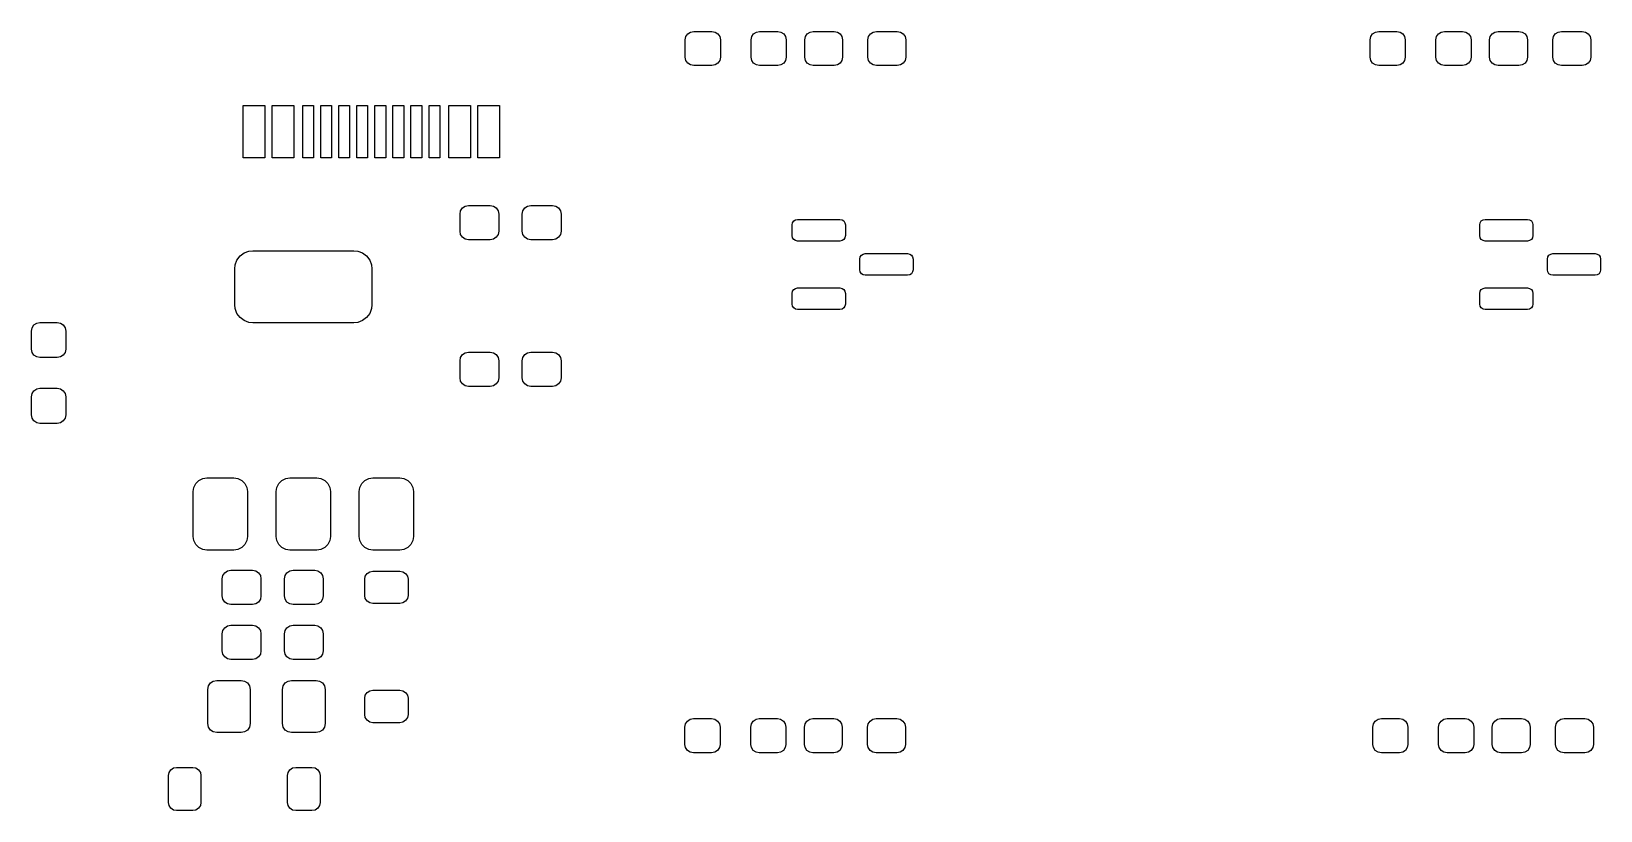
# Model space of a CAD drawing. Extents: x 120.4 to 207.5, y -137.4 to -48.3.
# Drawn here: x 120.94 to 164.41, y -69.89 to -48.29 of the extents above; entities that cross this region are included whole.
import ezdxf

# ---------------------------------------------------------------- set-up
doc = ezdxf.new("R2010")
doc.units = 0
doc.layers.add('BLACK', color=7, linetype='CONTINUOUS')

msp = doc.modelspace()

# ---------------------------------------------------------------- linework, layer by layer
at = {"layer": 'BLACK', "linetype": 'CONTINUOUS'}
for p, q in [((139.0525, -48.5305), (139.070579, -48.439613)), ((139.0525, -49.0055), (139.0525, -48.5305)), ((139.070579, -48.439613), (139.122062, -48.362562)), ((139.122062, -48.362562), (139.199113, -48.311079)), ((139.199113, -48.311079), (139.29, -48.293)), ((139.29, -48.293), (139.79, -48.293)), ((139.79, -48.293), (139.880887, -48.311079)), ((139.880887, -48.311079), (139.957938, -48.362562)), ((139.957938, -48.362562), (140.009421, -48.439613)), ((140.009421, -48.439613), (140.0275, -48.5305)), ((140.0275, -48.5305), (140.0275, -49.0055)), ((140.8775, -48.5305), (140.895579, -48.439613)), ((140.8775, -49.0055), (140.8775, -48.5305)), ((140.895579, -48.439613), (140.947062, -48.362562)), ((140.947062, -48.362562), (141.024113, -48.311079)), ((141.024113, -48.311079), (141.115, -48.293)), ((141.115, -48.293), (141.615, -48.293)), ((141.615, -48.293), (141.705887, -48.311079)), ((141.705887, -48.311079), (141.782938, -48.362562)), ((141.782938, -48.362562), (141.834421, -48.439613)), ((141.834421, -48.439613), (141.8525, -48.5305)), ((141.8525, -48.5305), (141.8525, -49.0055)), ((142.364, -48.5305), (142.382079, -48.439613)), ((142.364, -49.0055), (142.364, -48.5305)), ((142.382079, -48.439613), (142.433562, -48.362562)), ((142.433562, -48.362562), (142.510613, -48.311079)), ((142.510613, -48.311079), (142.6015, -48.293)), ((142.6015, -48.293), (143.1765, -48.293)), ((143.1765, -48.293), (143.267387, -48.311079)), ((143.267387, -48.311079), (143.344438, -48.362562)), ((143.344438, -48.362562), (143.395921, -48.439613)), ((143.395921, -48.439613), (143.414, -48.5305)), ((143.414, -48.5305), (143.414, -49.0055)), ((144.114, -48.5305), (144.132079, -48.439613)), ((144.114, -49.0055), (144.114, -48.5305)), ((144.132079, -48.439613), (144.183562, -48.362562)), ((144.183562, -48.362562), (144.260613, -48.311079)), ((144.260613, -48.311079), (144.3515, -48.293)), ((144.3515, -48.293), (144.9265, -48.293)), ((144.9265, -48.293), (145.017387, -48.311079)), ((145.017387, -48.311079), (145.094438, -48.362562)), ((145.094438, -48.362562), (145.145921, -48.439613)), ((145.145921, -48.439613), (145.164, -48.5305)), ((145.164, -48.5305), (145.164, -49.0055)), ((158.0285, -48.5305), (158.046579, -48.439613)), ((158.0285, -49.0055), (158.0285, -48.5305)), ((158.046579, -48.439613), (158.098062, -48.362562)), ((158.098062, -48.362562), (158.175113, -48.311079)), ((158.175113, -48.311079), (158.266, -48.293)), ((158.266, -48.293), (158.766, -48.293)), ((158.766, -48.293), (158.856887, -48.311079)), ((158.856887, -48.311079), (158.933938, -48.362562)), ((158.933938, -48.362562), (158.985421, -48.439613)), ((158.985421, -48.439613), (159.0035, -48.5305)), ((159.0035, -48.5305), (159.0035, -49.0055)), ((159.8535, -48.5305), (159.871579, -48.439613)), ((159.8535, -49.0055), (159.8535, -48.5305)), ((159.871579, -48.439613), (159.923062, -48.362562)), ((159.923062, -48.362562), (160.000113, -48.311079)), ((160.000113, -48.311079), (160.091, -48.293)), ((160.091, -48.293), (160.591, -48.293)), ((160.591, -48.293), (160.681887, -48.311079)), ((160.681887, -48.311079), (160.758938, -48.362562)), ((160.758938, -48.362562), (160.810421, -48.439613)), ((160.810421, -48.439613), (160.8285, -48.5305)), ((160.8285, -48.5305), (160.8285, -49.0055)), ((161.34, -48.5305), (161.358079, -48.439613)), ((161.34, -49.0055), (161.34, -48.5305)), ((161.358079, -48.439613), (161.409562, -48.362562)), ((161.409562, -48.362562), (161.486613, -48.311079)), ((161.486613, -48.311079), (161.5775, -48.293)), ((161.5775, -48.293), (162.1525, -48.293)), ((162.1525, -48.293), (162.243387, -48.311079)), ((162.243387, -48.311079), (162.320438, -48.362562)), ((162.320438, -48.362562), (162.371921, -48.439613)), ((162.371921, -48.439613), (162.39, -48.5305)), ((162.39, -48.5305), (162.39, -49.0055)), ((163.09, -48.5305), (163.108079, -48.439613)), ((163.09, -49.0055), (163.09, -48.5305)), ((163.108079, -48.439613), (163.159562, -48.362562)), ((163.159562, -48.362562), (163.236613, -48.311079)), ((163.236613, -48.311079), (163.3275, -48.293)), ((163.3275, -48.293), (163.9025, -48.293)), ((163.9025, -48.293), (163.993387, -48.311079)), ((163.993387, -48.311079), (164.070438, -48.362562)), ((164.070438, -48.362562), (164.121921, -48.439613)), ((164.121921, -48.439613), (164.14, -48.5305)), ((164.14, -48.5305), (164.14, -49.0055)), ((139.070579, -49.096387), (139.0525, -49.0055)), ((139.122062, -49.173438), (139.070579, -49.096387)), ((140.009421, -49.096387), (139.957938, -49.173438)), ((140.0275, -49.0055), (140.009421, -49.096387)), ((140.895579, -49.096387), (140.8775, -49.0055)), ((140.947062, -49.173438), (140.895579, -49.096387)), ((141.834421, -49.096387), (141.782938, -49.173438)), ((141.8525, -49.0055), (141.834421, -49.096387)), ((142.382079, -49.096387), (142.364, -49.0055)), ((142.433562, -49.173438), (142.382079, -49.096387)), ((143.395921, -49.096387), (143.344438, -49.173438)), ((143.414, -49.0055), (143.395921, -49.096387)), ((144.132079, -49.096387), (144.114, -49.0055)), ((144.183562, -49.173438), (144.132079, -49.096387)), ((145.145921, -49.096387), (145.094438, -49.173438)), ((145.164, -49.0055), (145.145921, -49.096387)), ((158.046579, -49.096387), (158.0285, -49.0055)), ((158.098062, -49.173438), (158.046579, -49.096387)), ((158.985421, -49.096387), (158.933938, -49.173438)), ((159.0035, -49.0055), (158.985421, -49.096387)), ((159.871579, -49.096387), (159.8535, -49.0055)), ((159.923062, -49.173438), (159.871579, -49.096387)), ((160.810421, -49.096387), (160.758938, -49.173438)), ((160.8285, -49.0055), (160.810421, -49.096387)), ((161.358079, -49.096387), (161.34, -49.0055)), ((161.409562, -49.173438), (161.358079, -49.096387)), ((162.371921, -49.096387), (162.320438, -49.173438)), ((162.39, -49.0055), (162.371921, -49.096387)), ((163.108079, -49.096387), (163.09, -49.0055)), ((163.159562, -49.173438), (163.108079, -49.096387)), ((164.121921, -49.096387), (164.070438, -49.173438)), ((164.14, -49.0055), (164.121921, -49.096387)), ((139.199113, -49.224921), (139.122062, -49.173438)), ((139.29, -49.243), (139.199113, -49.224921)), ((139.79, -49.243), (139.29, -49.243)), ((139.880887, -49.224921), (139.79, -49.243)), ((139.957938, -49.173438), (139.880887, -49.224921)), ((141.024113, -49.224921), (140.947062, -49.173438)), ((141.115, -49.243), (141.024113, -49.224921)), ((141.615, -49.243), (141.115, -49.243)), ((141.705887, -49.224921), (141.615, -49.243)), ((141.782938, -49.173438), (141.705887, -49.224921)), ((142.510613, -49.224921), (142.433562, -49.173438)), ((142.6015, -49.243), (142.510613, -49.224921)), ((143.1765, -49.243), (142.6015, -49.243)), ((143.267387, -49.224921), (143.1765, -49.243)), ((143.344438, -49.173438), (143.267387, -49.224921)), ((144.260613, -49.224921), (144.183562, -49.173438)), ((144.3515, -49.243), (144.260613, -49.224921)), ((144.9265, -49.243), (144.3515, -49.243)), ((145.017387, -49.224921), (144.9265, -49.243)), ((145.094438, -49.173438), (145.017387, -49.224921)), ((158.175113, -49.224921), (158.098062, -49.173438)), ((158.266, -49.243), (158.175113, -49.224921)), ((158.766, -49.243), (158.266, -49.243)), ((158.856887, -49.224921), (158.766, -49.243)), ((158.933938, -49.173438), (158.856887, -49.224921)), ((160.000113, -49.224921), (159.923062, -49.173438)), ((160.091, -49.243), (160.000113, -49.224921)), ((160.591, -49.243), (160.091, -49.243)), ((160.681887, -49.224921), (160.591, -49.243)), ((160.758938, -49.173438), (160.681887, -49.224921)), ((161.486613, -49.224921), (161.409562, -49.173438)), ((161.5775, -49.243), (161.486613, -49.224921)), ((162.1525, -49.243), (161.5775, -49.243)), ((162.243387, -49.224921), (162.1525, -49.243)), ((162.320438, -49.173438), (162.243387, -49.224921)), ((163.236613, -49.224921), (163.159562, -49.173438)), ((163.3275, -49.243), (163.236613, -49.224921)), ((163.9025, -49.243), (163.3275, -49.243)), ((163.993387, -49.224921), (163.9025, -49.243)), ((164.070438, -49.173438), (163.993387, -49.224921)), ((126.804, -51.794), (126.804, -50.344)), ((126.804, -50.344), (127.404, -50.344)), ((127.404, -50.344), (127.404, -51.794)), ((127.604, -51.794), (127.604, -50.344)), ((127.604, -50.344), (128.204, -50.344)), ((128.204, -50.344), (128.204, -51.794)), ((128.454, -51.794), (128.454, -50.344)), ((128.454, -50.344), (128.754, -50.344)), ((128.754, -50.344), (128.754, -51.794)), ((128.954, -51.794), (128.954, -50.344)), ((128.954, -50.344), (129.254, -50.344)), ((129.254, -50.344), (129.254, -51.794)), ((129.454, -51.794), (129.454, -50.344)), ((129.454, -50.344), (129.754, -50.344)), ((129.754, -50.344), (129.754, -51.794)), ((129.954, -51.794), (129.954, -50.344)), ((129.954, -50.344), (130.254, -50.344)), ((130.254, -50.344), (130.254, -51.794)), ((130.454, -51.794), (130.454, -50.344)), ((130.454, -50.344), (130.754, -50.344)), ((130.754, -50.344), (130.754, -51.794)), ((130.954, -51.794), (130.954, -50.344)), ((130.954, -50.344), (131.254, -50.344)), ((131.254, -50.344), (131.254, -51.794)), ((131.454, -51.794), (131.454, -50.344)), ((131.454, -50.344), (131.754, -50.344)), ((131.754, -50.344), (131.754, -51.794)), ((131.954, -51.794), (131.954, -50.344)), ((131.954, -50.344), (132.254, -50.344)), ((132.254, -50.344), (132.254, -51.794)), ((132.504, -51.794), (132.504, -50.344)), ((132.504, -50.344), (133.104, -50.344)), ((133.104, -50.344), (133.104, -51.794)), ((133.304, -51.794), (133.304, -50.344)), ((133.304, -50.344), (133.904, -50.344)), ((133.904, -50.344), (133.904, -51.794)), ((127.404, -51.794), (126.804, -51.794)), ((128.204, -51.794), (127.604, -51.794)), ((128.754, -51.794), (128.454, -51.794)), ((129.254, -51.794), (128.954, -51.794)), ((129.754, -51.794), (129.454, -51.794)), ((130.254, -51.794), (129.954, -51.794)), ((130.754, -51.794), (130.454, -51.794)), ((131.254, -51.794), (130.954, -51.794)), ((131.754, -51.794), (131.454, -51.794)), ((132.254, -51.794), (131.954, -51.794)), ((133.104, -51.794), (132.504, -51.794)), ((133.904, -51.794), (133.304, -51.794)), ((132.8125, -53.3565), (132.830579, -53.265613)), ((132.8125, -53.8315), (132.8125, -53.3565)), ((132.830579, -53.265613), (132.882062, -53.188562)), ((132.882062, -53.188562), (132.959113, -53.137079)), ((132.959113, -53.137079), (133.05, -53.119)), ((133.05, -53.119), (133.65, -53.119)), ((133.65, -53.119), (133.740887, -53.137079)), ((133.740887, -53.137079), (133.817938, -53.188562)), ((133.817938, -53.188562), (133.869421, -53.265613)), ((133.869421, -53.265613), (133.8875, -53.3565)), ((133.8875, -53.3565), (133.8875, -53.8315)), ((134.5375, -53.3565), (134.555579, -53.265613)), ((134.5375, -53.8315), (134.5375, -53.3565)), ((134.555579, -53.265613), (134.607062, -53.188562)), ((134.607062, -53.188562), (134.684113, -53.137079)), ((134.684113, -53.137079), (134.775, -53.119)), ((134.775, -53.119), (135.375, -53.119)), ((135.375, -53.119), (135.465887, -53.137079)), ((135.465887, -53.137079), (135.542938, -53.188562)), ((135.542938, -53.188562), (135.594421, -53.265613)), ((135.594421, -53.265613), (135.6125, -53.3565)), ((135.6125, -53.3565), (135.6125, -53.8315)), ((132.830579, -53.922387), (132.8125, -53.8315)), ((133.8875, -53.8315), (133.869421, -53.922387)), ((134.555579, -53.922387), (134.5375, -53.8315)), ((135.6125, -53.8315), (135.594421, -53.922387)), ((142.015, -53.654), (142.026418, -53.596597)), ((142.015, -53.954), (142.015, -53.654)), ((142.026418, -53.596597), (142.058934, -53.547934)), ((142.058934, -53.547934), (142.107597, -53.515418)), ((142.107597, -53.515418), (142.165, -53.504)), ((142.165, -53.504), (143.34, -53.504)), ((143.34, -53.504), (143.397403, -53.515418)), ((143.397403, -53.515418), (143.446066, -53.547934)), ((143.446066, -53.547934), (143.478582, -53.596597)), ((143.478582, -53.596597), (143.49, -53.654)), ((143.49, -53.654), (143.49, -53.954)), ((161.065, -53.654), (161.076418, -53.596597)), ((161.065, -53.954), (161.065, -53.654)), ((161.076418, -53.596597), (161.108934, -53.547934)), ((161.108934, -53.547934), (161.157597, -53.515418)), ((161.157597, -53.515418), (161.215, -53.504)), ((161.215, -53.504), (162.39, -53.504)), ((162.39, -53.504), (162.447403, -53.515418)), ((162.447403, -53.515418), (162.496066, -53.547934)), ((162.496066, -53.547934), (162.528582, -53.596597)), ((162.528582, -53.596597), (162.54, -53.654)), ((162.54, -53.654), (162.54, -53.954)), ((132.882062, -53.999438), (132.830579, -53.922387)), ((132.959113, -54.050921), (132.882062, -53.999438)), ((133.05, -54.069), (132.959113, -54.050921)), ((133.65, -54.069), (133.05, -54.069)), ((133.740887, -54.050921), (133.65, -54.069)), ((133.817938, -53.999438), (133.740887, -54.050921)), ((133.869421, -53.922387), (133.817938, -53.999438)), ((134.607062, -53.999438), (134.555579, -53.922387)), ((134.684113, -54.050921), (134.607062, -53.999438)), ((134.775, -54.069), (134.684113, -54.050921)), ((135.375, -54.069), (134.775, -54.069)), ((135.465887, -54.050921), (135.375, -54.069)), ((135.542938, -53.999438), (135.465887, -54.050921)), ((135.594421, -53.922387), (135.542938, -53.999438)), ((142.026418, -54.011403), (142.015, -53.954)), ((142.058934, -54.060066), (142.026418, -54.011403)), ((142.107597, -54.092582), (142.058934, -54.060066)), ((142.165, -54.104), (142.107597, -54.092582)), ((143.34, -54.104), (142.165, -54.104)), ((143.397403, -54.092582), (143.34, -54.104)), ((143.446066, -54.060066), (143.397403, -54.092582)), ((143.478582, -54.011403), (143.446066, -54.060066)), ((143.49, -53.954), (143.478582, -54.011403)), ((161.076418, -54.011403), (161.065, -53.954)), ((161.108934, -54.060066), (161.076418, -54.011403)), ((161.157597, -54.092582), (161.108934, -54.060066)), ((161.215, -54.104), (161.157597, -54.092582)), ((162.39, -54.104), (161.215, -54.104)), ((162.447403, -54.092582), (162.39, -54.104)), ((162.496066, -54.060066), (162.447403, -54.092582)), ((162.528582, -54.011403), (162.496066, -54.060066)), ((162.54, -53.954), (162.528582, -54.011403)), ((126.572, -54.872), (126.583427, -54.765717)), ((126.583427, -54.765717), (126.633161, -54.632376)), ((126.633161, -54.632376), (126.718447, -54.518447)), ((126.718447, -54.518447), (126.832376, -54.433161)), ((126.832376, -54.433161), (126.965717, -54.383427)), ((126.965717, -54.383427), (127.072, -54.372)), ((127.072, -54.372), (129.872, -54.372)), ((129.872, -54.372), (129.978283, -54.383427)), ((129.978283, -54.383427), (130.111624, -54.433161)), ((130.111624, -54.433161), (130.225553, -54.518447)), ((130.225553, -54.518447), (130.310839, -54.632376)), ((130.310839, -54.632376), (130.360573, -54.765717)), ((130.360573, -54.765717), (130.372, -54.872)), ((143.89, -54.604), (143.901418, -54.546597)), ((143.89, -54.904), (143.89, -54.604)), ((143.901418, -54.546597), (143.933934, -54.497934)), ((143.933934, -54.497934), (143.982597, -54.465418)), ((143.982597, -54.465418), (144.04, -54.454)), ((144.04, -54.454), (145.215, -54.454)), ((145.215, -54.454), (145.272403, -54.465418)), ((145.272403, -54.465418), (145.321066, -54.497934)), ((145.321066, -54.497934), (145.353582, -54.546597)), ((145.353582, -54.546597), (145.365, -54.604)), ((145.365, -54.604), (145.365, -54.904)), ((162.94, -54.604), (162.951418, -54.546597)), ((162.94, -54.904), (162.94, -54.604)), ((162.951418, -54.546597), (162.983934, -54.497934)), ((162.983934, -54.497934), (163.032597, -54.465418)), ((163.032597, -54.465418), (163.09, -54.454)), ((163.09, -54.454), (164.265, -54.454)), ((164.265, -54.454), (164.322403, -54.465418)), ((164.322403, -54.465418), (164.371066, -54.497934)), ((164.371066, -54.497934), (164.403582, -54.546597)), ((164.403582, -54.546597), (164.415, -54.604)), ((164.415, -54.604), (164.415, -54.904)), ((126.572, -55.872), (126.572, -54.872)), ((130.372, -54.872), (130.372, -55.872)), ((143.901418, -54.961403), (143.89, -54.904)), ((143.933934, -55.010066), (143.901418, -54.961403)), ((143.982597, -55.042582), (143.933934, -55.010066)), ((144.04, -55.054), (143.982597, -55.042582)), ((145.215, -55.054), (144.04, -55.054)), ((145.272403, -55.042582), (145.215, -55.054)), ((145.321066, -55.010066), (145.272403, -55.042582)), ((145.353582, -54.961403), (145.321066, -55.010066)), ((145.365, -54.904), (145.353582, -54.961403)), ((162.951418, -54.961403), (162.94, -54.904)), ((162.983934, -55.010066), (162.951418, -54.961403)), ((163.032597, -55.042582), (162.983934, -55.010066)), ((163.09, -55.054), (163.032597, -55.042582)), ((164.265, -55.054), (163.09, -55.054)), ((164.322403, -55.042582), (164.265, -55.054)), ((164.371066, -55.010066), (164.322403, -55.042582)), ((164.403582, -54.961403), (164.371066, -55.010066)), ((164.415, -54.904), (164.403582, -54.961403)), ((142.015, -55.554), (142.026418, -55.496597)), ((142.015, -55.854), (142.015, -55.554)), ((142.026418, -55.496597), (142.058934, -55.447934)), ((142.058934, -55.447934), (142.107597, -55.415418)), ((142.107597, -55.415418), (142.165, -55.404)), ((142.165, -55.404), (143.34, -55.404)), ((143.34, -55.404), (143.397403, -55.415418)), ((143.397403, -55.415418), (143.446066, -55.447934)), ((143.446066, -55.447934), (143.478582, -55.496597)), ((143.478582, -55.496597), (143.49, -55.554)), ((143.49, -55.554), (143.49, -55.854)), ((161.065, -55.554), (161.076418, -55.496597)), ((161.065, -55.854), (161.065, -55.554)), ((161.076418, -55.496597), (161.108934, -55.447934)), ((161.108934, -55.447934), (161.157597, -55.415418)), ((161.157597, -55.415418), (161.215, -55.404)), ((161.215, -55.404), (162.39, -55.404)), ((162.39, -55.404), (162.447403, -55.415418)), ((162.447403, -55.415418), (162.496066, -55.447934)), ((162.496066, -55.447934), (162.528582, -55.496597)), ((162.528582, -55.496597), (162.54, -55.554)), ((162.54, -55.554), (162.54, -55.854)), ((126.583427, -55.978283), (126.572, -55.872)), ((126.633161, -56.111624), (126.583427, -55.978283)), ((130.360573, -55.978283), (130.310839, -56.111624)), ((130.372, -55.872), (130.360573, -55.978283)), ((142.026418, -55.911403), (142.015, -55.854)), ((142.058934, -55.960066), (142.026418, -55.911403)), ((142.107597, -55.992582), (142.058934, -55.960066)), ((142.165, -56.004), (142.107597, -55.992582)), ((143.34, -56.004), (142.165, -56.004)), ((143.397403, -55.992582), (143.34, -56.004)), ((143.446066, -55.960066), (143.397403, -55.992582)), ((143.478582, -55.911403), (143.446066, -55.960066)), ((143.49, -55.854), (143.478582, -55.911403)), ((161.076418, -55.911403), (161.065, -55.854)), ((161.108934, -55.960066), (161.076418, -55.911403)), ((161.157597, -55.992582), (161.108934, -55.960066)), ((161.215, -56.004), (161.157597, -55.992582)), ((162.39, -56.004), (161.215, -56.004)), ((162.447403, -55.992582), (162.39, -56.004)), ((162.496066, -55.960066), (162.447403, -55.992582)), ((162.528582, -55.911403), (162.496066, -55.960066)), ((162.54, -55.854), (162.528582, -55.911403)), ((120.937, -56.599), (120.955079, -56.508113)), ((120.955079, -56.508113), (121.006562, -56.431062)), ((121.006562, -56.431062), (121.083613, -56.379579)), ((121.083613, -56.379579), (121.1745, -56.3615)), ((121.1745, -56.3615), (121.6495, -56.3615)), ((121.6495, -56.3615), (121.740387, -56.379579)), ((121.740387, -56.379579), (121.817438, -56.431062)), ((121.817438, -56.431062), (121.868921, -56.508113)), ((121.868921, -56.508113), (121.887, -56.599)), ((126.718447, -56.225553), (126.633161, -56.111624)), ((126.832376, -56.310839), (126.718447, -56.225553)), ((126.965717, -56.360573), (126.832376, -56.310839)), ((127.072, -56.372), (126.965717, -56.360573)), ((129.872, -56.372), (127.072, -56.372)), ((129.978283, -56.360573), (129.872, -56.372)), ((130.111624, -56.310839), (129.978283, -56.360573)), ((130.225553, -56.225553), (130.111624, -56.310839)), ((130.310839, -56.111624), (130.225553, -56.225553)), ((120.937, -57.099), (120.937, -56.599)), ((121.887, -56.599), (121.887, -57.099)), ((120.955079, -57.189887), (120.937, -57.099)), ((121.006562, -57.266938), (120.955079, -57.189887)), ((121.083613, -57.318421), (121.006562, -57.266938)), ((121.1745, -57.3365), (121.083613, -57.318421)), ((121.6495, -57.3365), (121.1745, -57.3365)), ((121.740387, -57.318421), (121.6495, -57.3365)), ((121.817438, -57.266938), (121.740387, -57.318421)), ((121.868921, -57.189887), (121.817438, -57.266938)), ((121.887, -57.099), (121.868921, -57.189887)), ((132.8125, -57.4205), (132.830579, -57.329613)), ((132.830579, -57.329613), (132.882062, -57.252562)), ((132.882062, -57.252562), (132.959113, -57.201079)), ((132.959113, -57.201079), (133.05, -57.183)), ((133.05, -57.183), (133.65, -57.183)), ((133.65, -57.183), (133.740887, -57.201079)), ((133.740887, -57.201079), (133.817938, -57.252562)), ((133.817938, -57.252562), (133.869421, -57.329613)), ((133.869421, -57.329613), (133.8875, -57.4205)), ((134.5375, -57.4205), (134.555579, -57.329613)), ((134.555579, -57.329613), (134.607062, -57.252562)), ((134.607062, -57.252562), (134.684113, -57.201079)), ((134.684113, -57.201079), (134.775, -57.183)), ((134.775, -57.183), (135.375, -57.183)), ((135.375, -57.183), (135.465887, -57.201079)), ((135.465887, -57.201079), (135.542938, -57.252562)), ((135.542938, -57.252562), (135.594421, -57.329613)), ((135.594421, -57.329613), (135.6125, -57.4205)), ((132.8125, -57.8955), (132.8125, -57.4205)), ((133.8875, -57.4205), (133.8875, -57.8955)), ((134.5375, -57.8955), (134.5375, -57.4205)), ((135.6125, -57.4205), (135.6125, -57.8955)), ((120.955079, -58.333113), (121.006562, -58.256062)), ((121.006562, -58.256062), (121.083613, -58.204579)), ((121.083613, -58.204579), (121.1745, -58.1865)), ((121.1745, -58.1865), (121.6495, -58.1865)), ((121.6495, -58.1865), (121.740387, -58.204579)), ((121.740387, -58.204579), (121.817438, -58.256062)), ((121.817438, -58.256062), (121.868921, -58.333113)), ((132.830579, -57.986387), (132.8125, -57.8955)), ((132.882062, -58.063438), (132.830579, -57.986387)), ((132.959113, -58.114921), (132.882062, -58.063438)), ((133.05, -58.133), (132.959113, -58.114921)), ((133.65, -58.133), (133.05, -58.133)), ((133.740887, -58.114921), (133.65, -58.133)), ((133.817938, -58.063438), (133.740887, -58.114921)), ((133.869421, -57.986387), (133.817938, -58.063438)), ((133.8875, -57.8955), (133.869421, -57.986387)), ((134.555579, -57.986387), (134.5375, -57.8955)), ((134.607062, -58.063438), (134.555579, -57.986387)), ((134.684113, -58.114921), (134.607062, -58.063438)), ((134.775, -58.133), (134.684113, -58.114921)), ((135.375, -58.133), (134.775, -58.133)), ((135.465887, -58.114921), (135.375, -58.133)), ((135.542938, -58.063438), (135.465887, -58.114921)), ((135.594421, -57.986387), (135.542938, -58.063438)), ((135.6125, -57.8955), (135.594421, -57.986387)), ((120.937, -58.424), (120.955079, -58.333113)), ((120.937, -58.924), (120.937, -58.424)), ((121.868921, -58.333113), (121.887, -58.424)), ((121.887, -58.424), (121.887, -58.924)), ((120.955079, -59.014887), (120.937, -58.924)), ((121.006562, -59.091938), (120.955079, -59.014887)), ((121.083613, -59.143421), (121.006562, -59.091938)), ((121.817438, -59.091938), (121.740387, -59.143421)), ((121.868921, -59.014887), (121.817438, -59.091938)), ((121.887, -58.924), (121.868921, -59.014887)), ((121.1745, -59.1615), (121.083613, -59.143421)), ((121.6495, -59.1615), (121.1745, -59.1615)), ((121.740387, -59.143421), (121.6495, -59.1615)), ((125.43759, -60.939999), (125.491807, -60.829096)), ((125.491807, -60.829096), (125.579096, -60.741807)), ((125.579096, -60.741807), (125.689999, -60.68759)), ((125.689999, -60.68759), (125.797, -60.672)), ((125.797, -60.672), (126.547, -60.672)), ((126.547, -60.672), (126.654001, -60.68759)), ((126.654001, -60.68759), (126.764904, -60.741807)), ((126.764904, -60.741807), (126.852193, -60.829096)), ((126.852193, -60.829096), (126.90641, -60.939999)), ((127.73759, -60.939999), (127.791807, -60.829096)), ((127.791807, -60.829096), (127.879096, -60.741807)), ((127.879096, -60.741807), (127.989999, -60.68759)), ((127.989999, -60.68759), (128.097, -60.672)), ((128.097, -60.672), (128.847, -60.672)), ((128.847, -60.672), (128.954001, -60.68759)), ((128.954001, -60.68759), (129.064904, -60.741807)), ((129.064904, -60.741807), (129.152193, -60.829096)), ((129.152193, -60.829096), (129.20641, -60.939999)), ((130.03759, -60.939999), (130.091807, -60.829096)), ((130.091807, -60.829096), (130.179096, -60.741807)), ((130.179096, -60.741807), (130.289999, -60.68759)), ((130.289999, -60.68759), (130.397, -60.672)), ((130.397, -60.672), (131.147, -60.672)), ((131.147, -60.672), (131.254001, -60.68759)), ((131.254001, -60.68759), (131.364904, -60.741807)), ((131.364904, -60.741807), (131.452193, -60.829096)), ((131.452193, -60.829096), (131.50641, -60.939999)), ((125.422, -61.047), (125.43759, -60.939999)), ((125.422, -62.297), (125.422, -61.047)), ((126.90641, -60.939999), (126.922, -61.047)), ((126.922, -61.047), (126.922, -62.297)), ((127.722, -61.047), (127.73759, -60.939999)), ((127.722, -62.297), (127.722, -61.047)), ((129.20641, -60.939999), (129.222, -61.047)), ((129.222, -61.047), (129.222, -62.297)), ((130.022, -61.047), (130.03759, -60.939999)), ((130.022, -62.297), (130.022, -61.047)), ((131.50641, -60.939999), (131.522, -61.047)), ((131.522, -61.047), (131.522, -62.297)), ((125.43759, -62.404001), (125.422, -62.297)), ((125.491807, -62.514904), (125.43759, -62.404001)), ((125.579096, -62.602193), (125.491807, -62.514904)), ((125.689999, -62.65641), (125.579096, -62.602193)), ((126.764904, -62.602193), (126.654001, -62.65641)), ((126.852193, -62.514904), (126.764904, -62.602193)), ((126.90641, -62.404001), (126.852193, -62.514904)), ((126.922, -62.297), (126.90641, -62.404001)), ((127.73759, -62.404001), (127.722, -62.297)), ((127.791807, -62.514904), (127.73759, -62.404001)), ((127.879096, -62.602193), (127.791807, -62.514904)), ((127.989999, -62.65641), (127.879096, -62.602193)), ((129.064904, -62.602193), (128.954001, -62.65641)), ((129.152193, -62.514904), (129.064904, -62.602193)), ((129.20641, -62.404001), (129.152193, -62.514904)), ((129.222, -62.297), (129.20641, -62.404001)), ((130.03759, -62.404001), (130.022, -62.297)), ((130.091807, -62.514904), (130.03759, -62.404001)), ((130.179096, -62.602193), (130.091807, -62.514904)), ((130.289999, -62.65641), (130.179096, -62.602193)), ((131.364904, -62.602193), (131.254001, -62.65641)), ((131.452193, -62.514904), (131.364904, -62.602193)), ((131.50641, -62.404001), (131.452193, -62.514904)), ((131.522, -62.297), (131.50641, -62.404001)), ((125.797, -62.672), (125.689999, -62.65641)), ((126.547, -62.672), (125.797, -62.672)), ((126.654001, -62.65641), (126.547, -62.672)), ((128.097, -62.672), (127.989999, -62.65641)), ((128.847, -62.672), (128.097, -62.672)), ((128.954001, -62.65641), (128.847, -62.672)), ((130.397, -62.672), (130.289999, -62.65641)), ((131.147, -62.672), (130.397, -62.672)), ((131.254001, -62.65641), (131.147, -62.672)), ((126.2235, -63.4665), (126.241579, -63.375613)), ((126.2235, -63.9415), (126.2235, -63.4665)), ((126.241579, -63.375613), (126.293062, -63.298562)), ((126.293062, -63.298562), (126.370113, -63.247079)), ((126.370113, -63.247079), (126.461, -63.229)), ((126.461, -63.229), (127.061, -63.229)), ((127.061, -63.229), (127.151887, -63.247079)), ((127.151887, -63.247079), (127.228938, -63.298562)), ((127.228938, -63.298562), (127.280421, -63.375613)), ((127.280421, -63.375613), (127.2985, -63.4665)), ((127.2985, -63.4665), (127.2985, -63.9415)), ((127.9485, -63.4665), (127.966579, -63.375613)), ((127.9485, -63.9415), (127.9485, -63.4665)), ((127.966579, -63.375613), (128.018062, -63.298562)), ((128.018062, -63.298562), (128.095113, -63.247079)), ((128.095113, -63.247079), (128.186, -63.229)), ((128.186, -63.229), (128.786, -63.229)), ((128.786, -63.229), (128.876887, -63.247079)), ((128.876887, -63.247079), (128.953938, -63.298562)), ((128.953938, -63.298562), (129.005421, -63.375613)), ((129.005421, -63.375613), (129.0235, -63.4665)), ((129.0235, -63.4665), (129.0235, -63.9415)), ((130.172, -63.479), (130.189127, -63.392896)), ((130.189127, -63.392896), (130.237901, -63.319901)), ((130.237901, -63.319901), (130.310896, -63.271127)), ((130.310896, -63.271127), (130.397, -63.254)), ((130.397, -63.254), (131.147, -63.254)), ((131.147, -63.254), (131.233104, -63.271127)), ((131.233104, -63.271127), (131.306099, -63.319901)), ((131.306099, -63.319901), (131.354873, -63.392896)), ((131.354873, -63.392896), (131.372, -63.479)), ((130.172, -63.929), (130.172, -63.479)), ((131.372, -63.479), (131.372, -63.929)), ((126.241579, -64.032387), (126.2235, -63.9415)), ((126.293062, -64.109438), (126.241579, -64.032387)), ((126.370113, -64.160921), (126.293062, -64.109438)), ((126.461, -64.179), (126.370113, -64.160921)), ((127.061, -64.179), (126.461, -64.179)), ((127.151887, -64.160921), (127.061, -64.179)), ((127.228938, -64.109438), (127.151887, -64.160921)), ((127.280421, -64.032387), (127.228938, -64.109438)), ((127.2985, -63.9415), (127.280421, -64.032387)), ((127.966579, -64.032387), (127.9485, -63.9415)), ((128.018062, -64.109438), (127.966579, -64.032387)), ((128.095113, -64.160921), (128.018062, -64.109438)), ((128.186, -64.179), (128.095113, -64.160921)), ((128.786, -64.179), (128.186, -64.179)), ((128.876887, -64.160921), (128.786, -64.179)), ((128.953938, -64.109438), (128.876887, -64.160921)), ((129.005421, -64.032387), (128.953938, -64.109438)), ((129.0235, -63.9415), (129.005421, -64.032387)), ((130.189127, -64.015104), (130.172, -63.929)), ((130.237901, -64.088099), (130.189127, -64.015104)), ((130.310896, -64.136873), (130.237901, -64.088099)), ((130.397, -64.154), (130.310896, -64.136873)), ((131.147, -64.154), (130.397, -64.154)), ((131.233104, -64.136873), (131.147, -64.154)), ((131.306099, -64.088099), (131.233104, -64.136873)), ((131.354873, -64.015104), (131.306099, -64.088099)), ((131.372, -63.929), (131.354873, -64.015104)), ((126.293062, -64.822562), (126.370113, -64.771079)), ((126.370113, -64.771079), (126.461, -64.753)), ((126.461, -64.753), (127.061, -64.753)), ((127.061, -64.753), (127.151887, -64.771079)), ((127.151887, -64.771079), (127.228938, -64.822562)), ((128.018062, -64.822562), (128.095113, -64.771079)), ((128.095113, -64.771079), (128.186, -64.753)), ((128.186, -64.753), (128.786, -64.753)), ((128.786, -64.753), (128.876887, -64.771079)), ((128.876887, -64.771079), (128.953938, -64.822562)), ((126.2235, -64.9905), (126.241579, -64.899613)), ((126.2235, -65.4655), (126.2235, -64.9905)), ((126.241579, -64.899613), (126.293062, -64.822562)), ((127.228938, -64.822562), (127.280421, -64.899613)), ((127.280421, -64.899613), (127.2985, -64.9905)), ((127.2985, -64.9905), (127.2985, -65.4655)), ((127.9485, -64.9905), (127.966579, -64.899613)), ((127.9485, -65.4655), (127.9485, -64.9905)), ((127.966579, -64.899613), (128.018062, -64.822562)), ((128.953938, -64.822562), (129.005421, -64.899613)), ((129.005421, -64.899613), (129.0235, -64.9905)), ((129.0235, -64.9905), (129.0235, -65.4655)), ((126.241579, -65.556387), (126.2235, -65.4655)), ((126.293062, -65.633438), (126.241579, -65.556387)), ((126.370113, -65.684921), (126.293062, -65.633438)), ((127.228938, -65.633438), (127.151887, -65.684921)), ((127.280421, -65.556387), (127.228938, -65.633438)), ((127.2985, -65.4655), (127.280421, -65.556387)), ((127.966579, -65.556387), (127.9485, -65.4655)), ((128.018062, -65.633438), (127.966579, -65.556387)), ((128.095113, -65.684921), (128.018062, -65.633438)), ((128.953938, -65.633438), (128.876887, -65.684921)), ((129.005421, -65.556387), (128.953938, -65.633438)), ((129.0235, -65.4655), (129.005421, -65.556387)), ((126.461, -65.703), (126.370113, -65.684921)), ((127.061, -65.703), (126.461, -65.703)), ((127.151887, -65.684921), (127.061, -65.703)), ((128.186, -65.703), (128.095113, -65.684921)), ((128.786, -65.703), (128.186, -65.703)), ((128.876887, -65.684921), (128.786, -65.703)), ((125.8235, -66.531), (125.84253, -66.435329)), ((125.84253, -66.435329), (125.896723, -66.354223)), ((125.896723, -66.354223), (125.977829, -66.30003)), ((125.977829, -66.30003), (126.0735, -66.281)), ((126.0735, -66.281), (126.7485, -66.281)), ((126.7485, -66.281), (126.844171, -66.30003)), ((126.844171, -66.30003), (126.925277, -66.354223)), ((126.925277, -66.354223), (126.97947, -66.435329)), ((126.97947, -66.435329), (126.9985, -66.531)), ((127.8985, -66.531), (127.91753, -66.435329)), ((127.91753, -66.435329), (127.971723, -66.354223)), ((127.971723, -66.354223), (128.052829, -66.30003)), ((128.052829, -66.30003), (128.1485, -66.281)), ((128.1485, -66.281), (128.8235, -66.281)), ((128.8235, -66.281), (128.919171, -66.30003)), ((128.919171, -66.30003), (129.000277, -66.354223)), ((129.000277, -66.354223), (129.05447, -66.435329)), ((129.05447, -66.435329), (129.0735, -66.531)), ((125.8235, -67.481), (125.8235, -66.531)), ((126.9985, -66.531), (126.9985, -67.481)), ((127.8985, -67.481), (127.8985, -66.531)), ((129.0735, -66.531), (129.0735, -67.481)), ((130.172, -66.779), (130.189127, -66.692896)), ((130.172, -67.229), (130.172, -66.779)), ((130.189127, -66.692896), (130.237901, -66.619901)), ((130.237901, -66.619901), (130.310896, -66.571127)), ((130.310896, -66.571127), (130.397, -66.554)), ((130.397, -66.554), (131.147, -66.554)), ((131.147, -66.554), (131.233104, -66.571127)), ((131.233104, -66.571127), (131.306099, -66.619901)), ((131.306099, -66.619901), (131.354873, -66.692896)), ((131.354873, -66.692896), (131.372, -66.779)), ((131.372, -66.779), (131.372, -67.229)), ((130.189127, -67.315104), (130.172, -67.229)), ((130.237901, -67.388099), (130.189127, -67.315104)), ((130.310896, -67.436873), (130.237901, -67.388099)), ((131.306099, -67.388099), (131.233104, -67.436873)), ((131.354873, -67.315104), (131.306099, -67.388099)), ((131.372, -67.229), (131.354873, -67.315104)), ((139.112612, -67.412562), (139.189663, -67.361079)), ((139.189663, -67.361079), (139.28055, -67.343)), ((139.28055, -67.343), (139.78055, -67.343)), ((139.78055, -67.343), (139.871437, -67.361079)), ((139.871437, -67.361079), (139.948488, -67.412562)), ((140.937612, -67.412562), (141.014663, -67.361079)), ((141.014663, -67.361079), (141.10555, -67.343)), ((141.10555, -67.343), (141.60555, -67.343)), ((141.60555, -67.343), (141.696437, -67.361079)), ((141.696437, -67.361079), (141.773488, -67.412562)), ((142.424112, -67.412562), (142.501163, -67.361079)), ((142.501163, -67.361079), (142.59205, -67.343)), ((142.59205, -67.343), (143.16705, -67.343)), ((143.16705, -67.343), (143.257937, -67.361079)), ((143.257937, -67.361079), (143.334988, -67.412562)), ((144.174112, -67.412562), (144.251163, -67.361079)), ((144.251163, -67.361079), (144.34205, -67.343)), ((144.34205, -67.343), (144.91705, -67.343)), ((144.91705, -67.343), (145.007937, -67.361079)), ((145.007937, -67.361079), (145.084988, -67.412562)), ((158.172062, -67.412562), (158.249113, -67.361079)), ((158.249113, -67.361079), (158.34, -67.343)), ((158.34, -67.343), (158.84, -67.343)), ((158.84, -67.343), (158.930887, -67.361079)), ((158.930887, -67.361079), (159.007938, -67.412562)), ((159.997062, -67.412562), (160.074113, -67.361079)), ((160.074113, -67.361079), (160.165, -67.343)), ((160.165, -67.343), (160.665, -67.343)), ((160.665, -67.343), (160.755887, -67.361079)), ((160.755887, -67.361079), (160.832938, -67.412562)), ((161.483562, -67.412562), (161.560613, -67.361079)), ((161.560613, -67.361079), (161.6515, -67.343)), ((161.6515, -67.343), (162.2265, -67.343)), ((162.2265, -67.343), (162.317387, -67.361079)), ((162.317387, -67.361079), (162.394438, -67.412562)), ((163.233562, -67.412562), (163.310613, -67.361079)), ((163.310613, -67.361079), (163.4015, -67.343)), ((163.4015, -67.343), (163.9765, -67.343)), ((163.9765, -67.343), (164.067387, -67.361079)), ((164.067387, -67.361079), (164.144438, -67.412562)), ((125.84253, -67.576671), (125.8235, -67.481)), ((125.896723, -67.657777), (125.84253, -67.576671)), ((125.977829, -67.71197), (125.896723, -67.657777)), ((126.0735, -67.731), (125.977829, -67.71197)), ((126.7485, -67.731), (126.0735, -67.731)), ((126.844171, -67.71197), (126.7485, -67.731)), ((126.925277, -67.657777), (126.844171, -67.71197)), ((126.97947, -67.576671), (126.925277, -67.657777)), ((126.9985, -67.481), (126.97947, -67.576671)), ((127.91753, -67.576671), (127.8985, -67.481)), ((127.971723, -67.657777), (127.91753, -67.576671)), ((128.052829, -67.71197), (127.971723, -67.657777)), ((128.1485, -67.731), (128.052829, -67.71197)), ((128.8235, -67.731), (128.1485, -67.731)), ((128.919171, -67.71197), (128.8235, -67.731)), ((129.000277, -67.657777), (128.919171, -67.71197)), ((129.05447, -67.576671), (129.000277, -67.657777)), ((129.0735, -67.481), (129.05447, -67.576671)), ((130.397, -67.454), (130.310896, -67.436873)), ((131.147, -67.454), (130.397, -67.454)), ((131.233104, -67.436873), (131.147, -67.454)), ((139.04305, -67.5805), (139.061129, -67.489613)), ((139.04305, -68.0555), (139.04305, -67.5805)), ((139.061129, -67.489613), (139.112612, -67.412562)), ((139.948488, -67.412562), (139.999971, -67.489613)), ((139.999971, -67.489613), (140.01805, -67.5805)), ((140.01805, -67.5805), (140.01805, -68.0555)), ((140.86805, -67.5805), (140.886129, -67.489613)), ((140.86805, -68.0555), (140.86805, -67.5805)), ((140.886129, -67.489613), (140.937612, -67.412562)), ((141.773488, -67.412562), (141.824971, -67.489613)), ((141.824971, -67.489613), (141.84305, -67.5805)), ((141.84305, -67.5805), (141.84305, -68.0555)), ((142.35455, -67.5805), (142.372629, -67.489613)), ((142.35455, -68.0555), (142.35455, -67.5805)), ((142.372629, -67.489613), (142.424112, -67.412562)), ((143.334988, -67.412562), (143.386471, -67.489613)), ((143.386471, -67.489613), (143.40455, -67.5805)), ((143.40455, -67.5805), (143.40455, -68.0555)), ((144.10455, -67.5805), (144.122629, -67.489613)), ((144.10455, -68.0555), (144.10455, -67.5805)), ((144.122629, -67.489613), (144.174112, -67.412562)), ((145.084988, -67.412562), (145.136471, -67.489613)), ((145.136471, -67.489613), (145.15455, -67.5805)), ((145.15455, -67.5805), (145.15455, -68.0555)), ((158.1025, -67.5805), (158.120579, -67.489613)), ((158.1025, -68.0555), (158.1025, -67.5805)), ((158.120579, -67.489613), (158.172062, -67.412562)), ((159.007938, -67.412562), (159.059421, -67.489613)), ((159.059421, -67.489613), (159.0775, -67.5805)), ((159.0775, -67.5805), (159.0775, -68.0555)), ((159.9275, -67.5805), (159.945579, -67.489613)), ((159.9275, -68.0555), (159.9275, -67.5805)), ((159.945579, -67.489613), (159.997062, -67.412562)), ((160.832938, -67.412562), (160.884421, -67.489613)), ((160.884421, -67.489613), (160.9025, -67.5805)), ((160.9025, -67.5805), (160.9025, -68.0555)), ((161.414, -67.5805), (161.432079, -67.489613)), ((161.414, -68.0555), (161.414, -67.5805)), ((161.432079, -67.489613), (161.483562, -67.412562)), ((162.394438, -67.412562), (162.445921, -67.489613)), ((162.445921, -67.489613), (162.464, -67.5805)), ((162.464, -67.5805), (162.464, -68.0555)), ((163.164, -67.5805), (163.182079, -67.489613)), ((163.164, -68.0555), (163.164, -67.5805)), ((163.182079, -67.489613), (163.233562, -67.412562)), ((164.144438, -67.412562), (164.195921, -67.489613)), ((164.195921, -67.489613), (164.214, -67.5805)), ((164.214, -67.5805), (164.214, -68.0555)), ((139.061129, -68.146387), (139.04305, -68.0555)), ((139.112612, -68.223438), (139.061129, -68.146387)), ((139.189663, -68.274921), (139.112612, -68.223438)), ((139.948488, -68.223438), (139.871437, -68.274921)), ((139.999971, -68.146387), (139.948488, -68.223438)), ((140.01805, -68.0555), (139.999971, -68.146387)), ((140.886129, -68.146387), (140.86805, -68.0555)), ((140.937612, -68.223438), (140.886129, -68.146387)), ((141.014663, -68.274921), (140.937612, -68.223438)), ((141.773488, -68.223438), (141.696437, -68.274921)), ((141.824971, -68.146387), (141.773488, -68.223438)), ((141.84305, -68.0555), (141.824971, -68.146387)), ((142.372629, -68.146387), (142.35455, -68.0555)), ((142.424112, -68.223438), (142.372629, -68.146387)), ((142.501163, -68.274921), (142.424112, -68.223438)), ((143.334988, -68.223438), (143.257937, -68.274921)), ((143.386471, -68.146387), (143.334988, -68.223438)), ((143.40455, -68.0555), (143.386471, -68.146387)), ((144.122629, -68.146387), (144.10455, -68.0555)), ((144.174112, -68.223438), (144.122629, -68.146387)), ((144.251163, -68.274921), (144.174112, -68.223438)), ((145.084988, -68.223438), (145.007937, -68.274921)), ((145.136471, -68.146387), (145.084988, -68.223438)), ((145.15455, -68.0555), (145.136471, -68.146387)), ((158.120579, -68.146387), (158.1025, -68.0555)), ((158.172062, -68.223438), (158.120579, -68.146387)), ((158.249113, -68.274921), (158.172062, -68.223438)), ((159.007938, -68.223438), (158.930887, -68.274921)), ((159.059421, -68.146387), (159.007938, -68.223438)), ((159.0775, -68.0555), (159.059421, -68.146387)), ((159.945579, -68.146387), (159.9275, -68.0555)), ((159.997062, -68.223438), (159.945579, -68.146387)), ((160.074113, -68.274921), (159.997062, -68.223438)), ((160.832938, -68.223438), (160.755887, -68.274921)), ((160.884421, -68.146387), (160.832938, -68.223438)), ((160.9025, -68.0555), (160.884421, -68.146387)), ((161.432079, -68.146387), (161.414, -68.0555)), ((161.483562, -68.223438), (161.432079, -68.146387)), ((161.560613, -68.274921), (161.483562, -68.223438)), ((162.394438, -68.223438), (162.317387, -68.274921)), ((162.445921, -68.146387), (162.394438, -68.223438)), ((162.464, -68.0555), (162.445921, -68.146387)), ((163.182079, -68.146387), (163.164, -68.0555)), ((163.233562, -68.223438), (163.182079, -68.146387)), ((163.310613, -68.274921), (163.233562, -68.223438)), ((164.144438, -68.223438), (164.067387, -68.274921)), ((164.195921, -68.146387), (164.144438, -68.223438)), ((164.214, -68.0555), (164.195921, -68.146387)), ((124.874896, -68.709127), (124.961, -68.692)), ((124.961, -68.692), (125.411, -68.692)), ((125.411, -68.692), (125.497104, -68.709127)), ((128.174896, -68.709127), (128.261, -68.692)), ((128.261, -68.692), (128.711, -68.692)), ((128.711, -68.692), (128.797104, -68.709127)), ((139.28055, -68.293), (139.189663, -68.274921)), ((139.78055, -68.293), (139.28055, -68.293)), ((139.871437, -68.274921), (139.78055, -68.293)), ((141.10555, -68.293), (141.014663, -68.274921)), ((141.60555, -68.293), (141.10555, -68.293)), ((141.696437, -68.274921), (141.60555, -68.293)), ((142.59205, -68.293), (142.501163, -68.274921)), ((143.16705, -68.293), (142.59205, -68.293)), ((143.257937, -68.274921), (143.16705, -68.293)), ((144.34205, -68.293), (144.251163, -68.274921)), ((144.91705, -68.293), (144.34205, -68.293)), ((145.007937, -68.274921), (144.91705, -68.293)), ((158.34, -68.293), (158.249113, -68.274921)), ((158.84, -68.293), (158.34, -68.293)), ((158.930887, -68.274921), (158.84, -68.293)), ((160.165, -68.293), (160.074113, -68.274921)), ((160.665, -68.293), (160.165, -68.293)), ((160.755887, -68.274921), (160.665, -68.293)), ((161.6515, -68.293), (161.560613, -68.274921)), ((162.2265, -68.293), (161.6515, -68.293)), ((162.317387, -68.274921), (162.2265, -68.293)), ((163.4015, -68.293), (163.310613, -68.274921)), ((163.9765, -68.293), (163.4015, -68.293)), ((164.067387, -68.274921), (163.9765, -68.293)), ((124.736, -68.917), (124.753127, -68.830896)), ((124.736, -69.667), (124.736, -68.917)), ((124.753127, -68.830896), (124.801901, -68.757901)), ((124.801901, -68.757901), (124.874896, -68.709127)), ((125.497104, -68.709127), (125.570099, -68.757901)), ((125.570099, -68.757901), (125.618873, -68.830896)), ((125.618873, -68.830896), (125.636, -68.917)), ((125.636, -68.917), (125.636, -69.667)), ((128.036, -68.917), (128.053127, -68.830896)), ((128.036, -69.667), (128.036, -68.917)), ((128.053127, -68.830896), (128.101901, -68.757901)), ((128.101901, -68.757901), (128.174896, -68.709127)), ((128.797104, -68.709127), (128.870099, -68.757901)), ((128.870099, -68.757901), (128.918873, -68.830896)), ((128.918873, -68.830896), (128.936, -68.917)), ((128.936, -68.917), (128.936, -69.667)), ((124.753127, -69.753104), (124.736, -69.667)), ((124.801901, -69.826099), (124.753127, -69.753104)), ((124.874896, -69.874873), (124.801901, -69.826099)), ((124.961, -69.892), (124.874896, -69.874873)), ((125.411, -69.892), (124.961, -69.892)), ((125.497104, -69.874873), (125.411, -69.892)), ((125.570099, -69.826099), (125.497104, -69.874873)), ((125.618873, -69.753104), (125.570099, -69.826099)), ((125.636, -69.667), (125.618873, -69.753104)), ((128.053127, -69.753104), (128.036, -69.667)), ((128.101901, -69.826099), (128.053127, -69.753104)), ((128.174896, -69.874873), (128.101901, -69.826099)), ((128.261, -69.892), (128.174896, -69.874873)), ((128.711, -69.892), (128.261, -69.892)), ((128.797104, -69.874873), (128.711, -69.892)), ((128.870099, -69.826099), (128.797104, -69.874873)), ((128.918873, -69.753104), (128.870099, -69.826099)), ((128.936, -69.667), (128.918873, -69.753104))]:
    msp.add_line(p, q, dxfattribs=at)

doc.saveas('drawing.dxf')
